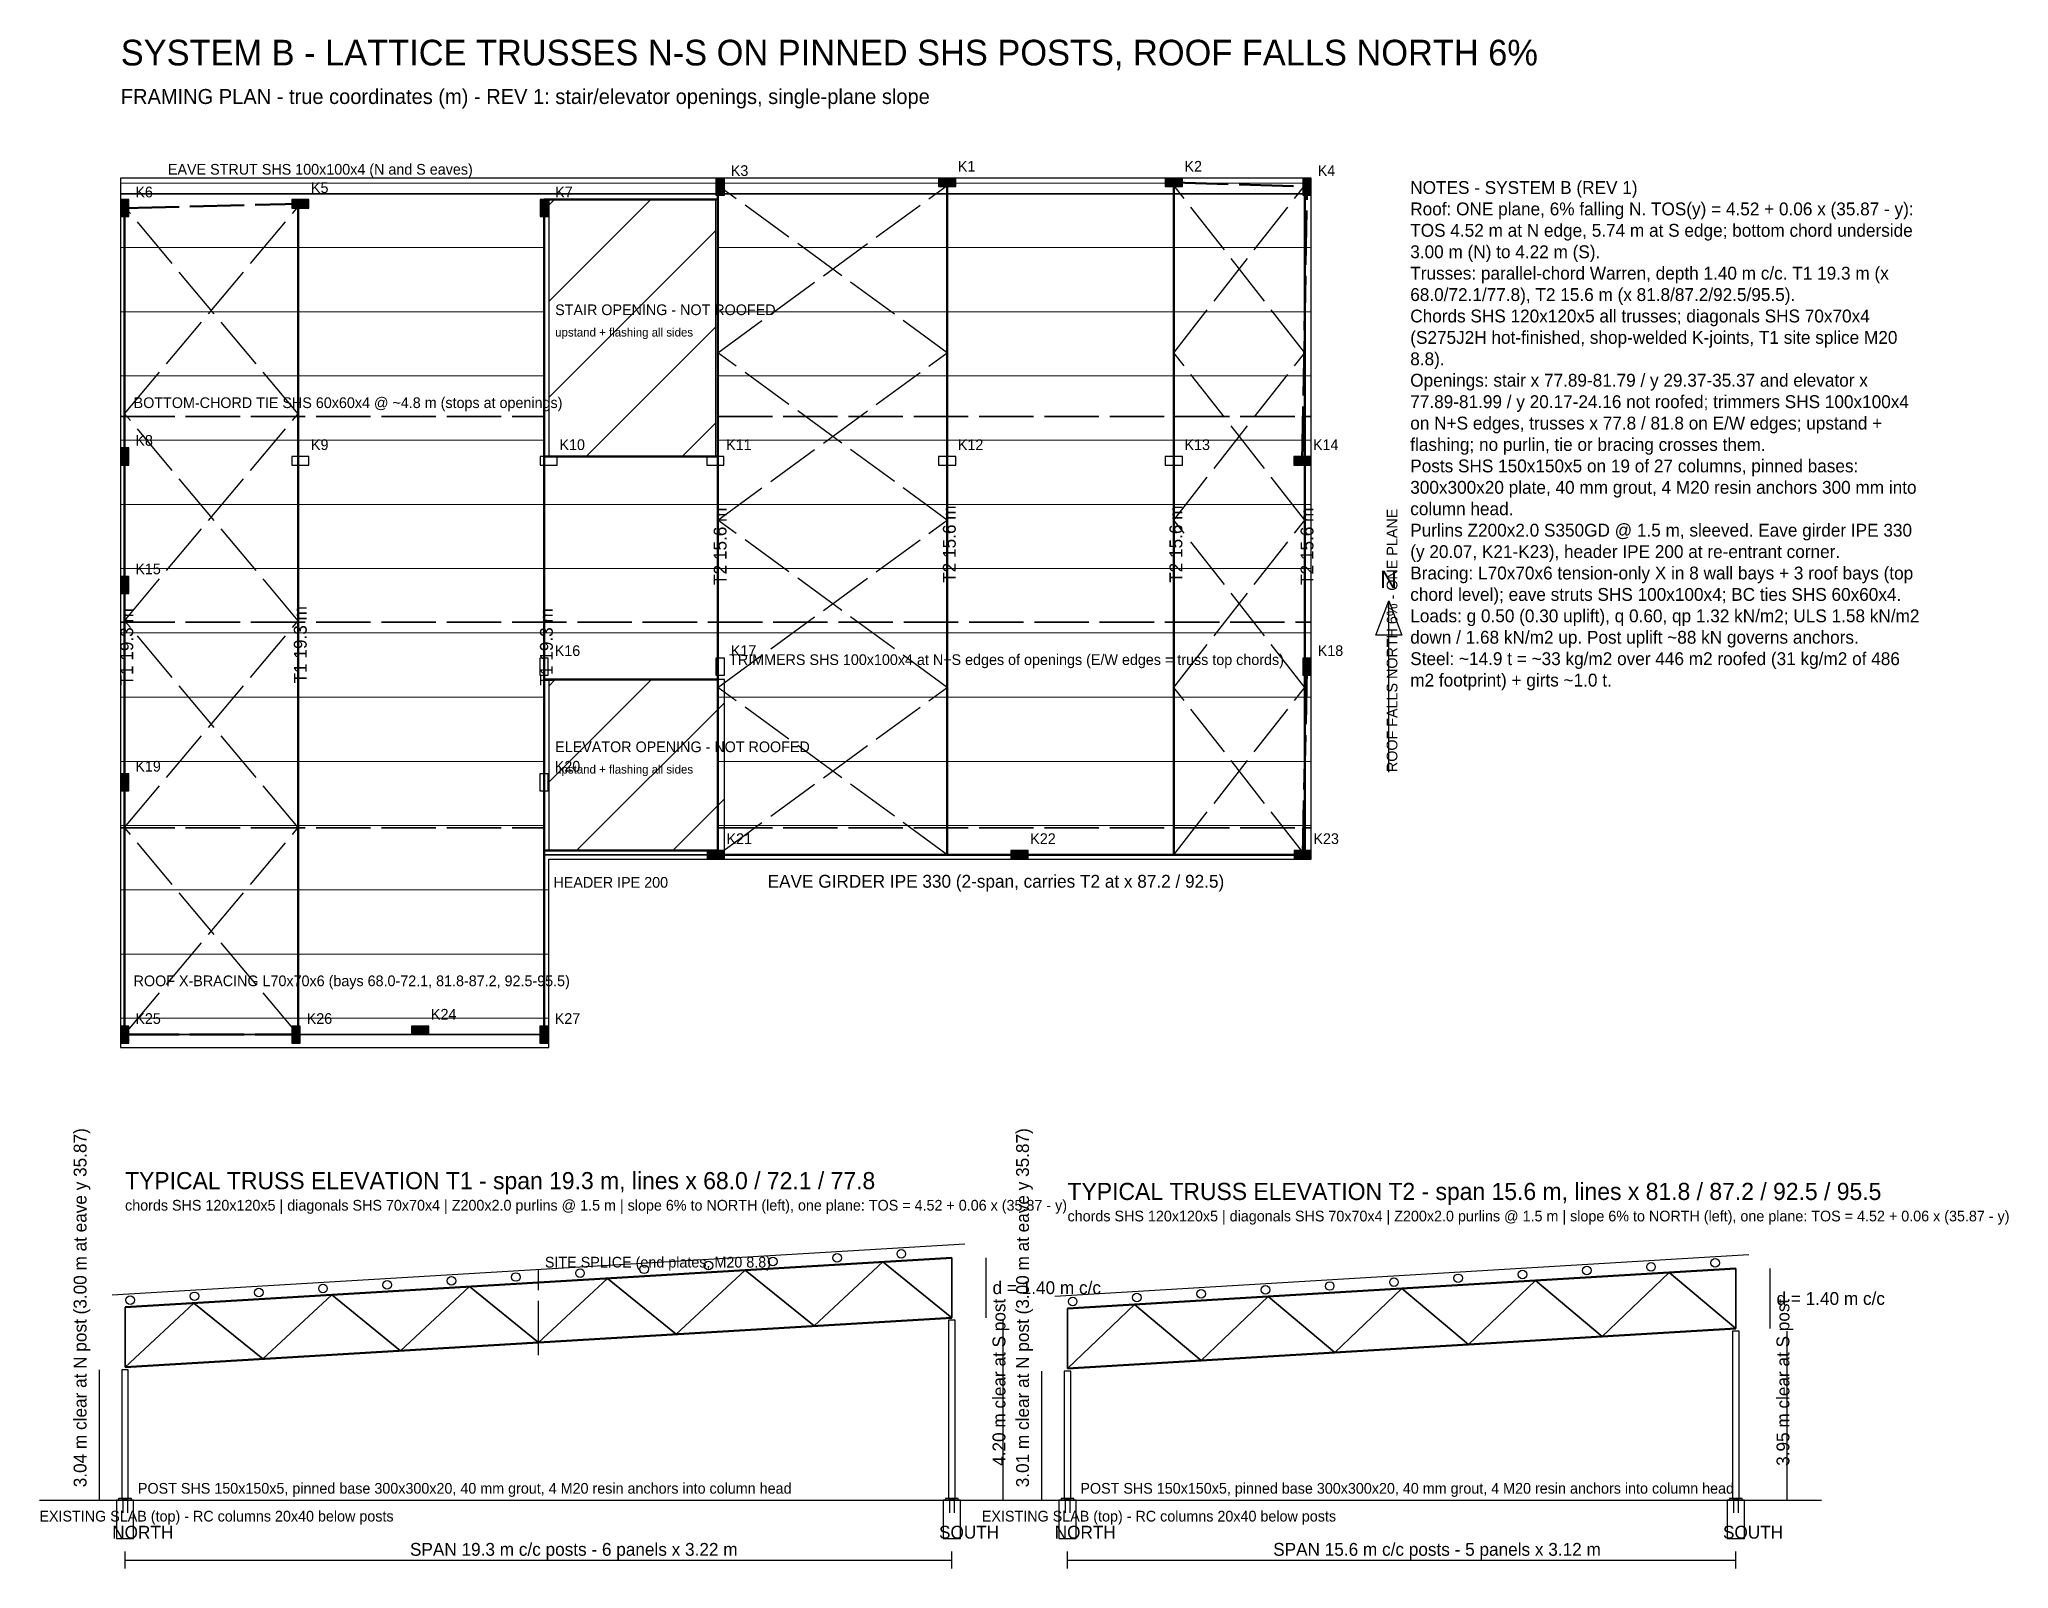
# Model space of a CAD drawing. Header units: metres. Extents: x 66 to 112, y 3.4 to 39.1.
import ezdxf

# ---------------------------------------------------------------- set-up
doc = ezdxf.new("R2010")
doc.units = ezdxf.units.M
doc.linetypes.add('DASHED', pattern=[1.524, 1.27, -0.254])
for name, color, linetype, lineweight in [('B-BEAM', 5, 'Continuous', 35), ('B-BRACE-WALL', 3, 'DASHED', 50), ('B-PURLIN', 8, 'Continuous', 9), ('B-TRUSS', 1, 'Continuous', 50)]:
    doc.layers.add(name, color=color, linetype=linetype, lineweight=lineweight)
for name, color, linetype in [('B-BRACE-ROOF', 1, 'DASHED'), ('B-COL', 7, 'Continuous'), ('B-COL-UNUSED', 8, 'Continuous'), ('B-ELEV', 7, 'Continuous'), ('B-OPENING', 30, 'Continuous'), ('B-TEXT', 7, 'Continuous')]:
    doc.layers.add(name, color=color, linetype=linetype)

msp = doc.modelspace()

# ---------------------------------------------------------------- hatches: boundary and pattern name
at = {"layer": 'B-COL'}
for points in [[(81.79, 35.47), (81.99, 35.47), (81.99, 35.87), (81.79, 35.87)], [(86.99, 35.67), (87.39, 35.67), (87.39, 35.87), (86.99, 35.87)], [(92.28, 35.67), (92.68, 35.67), (92.68, 35.87), (92.28, 35.87)], [(95.49, 35.47), (95.69, 35.47), (95.69, 35.87), (95.49, 35.87)], [(67.89, 34.97), (68.09, 34.97), (68.09, 35.37), (67.89, 35.37)], [(71.89, 35.17), (72.29, 35.17), (72.29, 35.37), (71.89, 35.37)], [(77.69, 34.97), (77.89, 34.97), (77.89, 35.37), (77.69, 35.37)], [(67.89, 29.17), (68.09, 29.17), (68.09, 29.57), (67.89, 29.57)], [(95.28, 29.17), (95.68, 29.17), (95.68, 29.37), (95.28, 29.37)], [(67.89, 26.17), (68.09, 26.17), (68.09, 26.57), (67.89, 26.57)], [(95.49, 24.26), (95.69, 24.26), (95.69, 24.66), (95.49, 24.66)], [(67.89, 21.56), (68.09, 21.56), (68.09, 21.96), (67.89, 21.96)], [(81.59, 19.97), (81.99, 19.97), (81.99, 20.17), (81.59, 20.17)], [(88.68, 19.97), (89.08, 19.97), (89.08, 20.17), (88.68, 20.17)], [(95.29, 19.97), (95.69, 19.97), (95.69, 20.17), (95.29, 20.17)], [(67.89, 15.67), (68.09, 15.67), (68.09, 16.07), (67.89, 16.07)], [(71.89, 15.67), (72.09, 15.67), (72.09, 16.07), (71.89, 16.07)], [(74.69, 15.87), (75.09, 15.87), (75.09, 16.07), (74.69, 16.07)], [(77.68, 15.67), (77.88, 15.67), (77.88, 16.07), (77.68, 16.07)]]:
    msp.add_hatch(color=7, dxfattribs=at).paths.add_polyline_path(points)
at = {"layer": 'B-OPENING'}
h = msp.add_hatch(dxfattribs=at)
h.set_pattern_fill('ANSI31', scale=0.5)
h.paths.add_polyline_path([(77.89, 29.37), (81.79, 29.37), (81.79, 35.37), (77.89, 35.37)])
h = msp.add_hatch(dxfattribs=at)
h.set_pattern_fill('ANSI31', scale=0.5)
h.paths.add_polyline_path([(77.89, 20.17), (81.99, 20.17), (81.99, 24.16), (77.89, 24.16)])

# ---------------------------------------------------------------- linework, layer by layer
at = {"layer": 'B-BEAM'}
for p, q in [((67.89, 35.5), (95.69, 35.5)), ((77.79, 20.07), (81.79, 20.07)), ((77.89, 20.07), (95.69, 20.07)), ((67.89, 15.87), (77.89, 15.87))]:
    msp.add_line(p, q, dxfattribs=at)
at = {"layer": 'B-BEAM', "lineweight": 50}
for p, q in [((77.785, 35.37), (81.84, 35.37)), ((77.785, 29.37), (81.84, 29.37)), ((77.785, 24.16), (81.84, 24.16)), ((77.785, 20.17), (81.84, 20.17)), ((81.79, 20.07), (95.49, 20.07))]:
    msp.add_line(p, q, dxfattribs=at)
at = {"layer": 'B-BEAM', "linetype": 'DASHED'}
for p, q in [((67.89, 30.3), (77.785, 30.3)), ((81.84, 30.3), (95.69, 30.3)), ((67.89, 25.5), (95.69, 25.5)), ((67.89, 20.7), (77.785, 20.7)), ((81.84, 20.7), (95.69, 20.7))]:
    msp.add_line(p, q, dxfattribs=at)
at = {"layer": 'B-BRACE-ROOF'}
for p, q in [((81.84, 31.7925), (87.19, 35.7)), ((87.19, 31.7925), (81.84, 35.7)), ((92.48, 31.7925), (95.54, 35.7)), ((95.54, 31.7925), (92.48, 35.7)), ((67.99, 30.3675), (72.04, 35.2)), ((72.04, 30.3675), (67.99, 35.2)), ((81.84, 27.885), (87.19, 31.7925)), ((87.19, 27.885), (81.84, 31.7925)), ((92.48, 27.885), (95.54, 31.7925)), ((95.54, 27.885), (92.48, 31.7925)), ((67.99, 25.535), (72.04, 30.3675)), ((72.04, 25.535), (67.99, 30.3675)), ((81.84, 23.9775), (87.19, 27.885)), ((87.19, 23.9775), (81.84, 27.885)), ((92.48, 23.9775), (95.54, 27.885)), ((95.54, 23.9775), (92.48, 27.885)), ((67.99, 20.7025), (72.04, 25.535)), ((72.04, 20.7025), (67.99, 25.535)), ((81.84, 20.07), (87.19, 23.9775)), ((87.19, 20.07), (81.84, 23.9775)), ((92.48, 20.07), (95.54, 23.9775)), ((95.54, 20.07), (92.48, 23.9775)), ((67.99, 15.87), (72.04, 20.7025)), ((72.04, 15.87), (67.99, 20.7025))]:
    msp.add_line(p, q, dxfattribs=at)
at = {"layer": 'B-BRACE-WALL'}
for p, q in [((92.48, 35.77), (95.59, 35.67)), ((95.48, 29.27), (95.59, 35.67)), ((67.99, 35.17), (72.09, 35.27)), ((67.99, 29.37), (67.99, 35.17)), ((95.49, 20.07), (95.59, 24.46)), ((67.99, 15.87), (67.99, 21.76)), ((88.88, 20.07), (95.49, 20.07)), ((67.99, 15.87), (71.99, 15.87))]:
    msp.add_line(p, q, dxfattribs=at)
at = {"layer": 'B-COL'}
for points in [[(81.79, 35.47), (81.99, 35.47), (81.99, 35.87), (81.79, 35.87)], [(86.99, 35.67), (87.39, 35.67), (87.39, 35.87), (86.99, 35.87)], [(92.28, 35.67), (92.68, 35.67), (92.68, 35.87), (92.28, 35.87)], [(95.49, 35.47), (95.69, 35.47), (95.69, 35.87), (95.49, 35.87)], [(67.89, 34.97), (68.09, 34.97), (68.09, 35.37), (67.89, 35.37)], [(71.89, 35.17), (72.29, 35.17), (72.29, 35.37), (71.89, 35.37)], [(77.69, 34.97), (77.89, 34.97), (77.89, 35.37), (77.69, 35.37)], [(67.89, 29.17), (68.09, 29.17), (68.09, 29.57), (67.89, 29.57)], [(95.28, 29.17), (95.68, 29.17), (95.68, 29.37), (95.28, 29.37)], [(67.89, 26.17), (68.09, 26.17), (68.09, 26.57), (67.89, 26.57)], [(95.49, 24.26), (95.69, 24.26), (95.69, 24.66), (95.49, 24.66)], [(67.89, 21.56), (68.09, 21.56), (68.09, 21.96), (67.89, 21.96)], [(81.59, 19.97), (81.99, 19.97), (81.99, 20.17), (81.59, 20.17)], [(88.68, 19.97), (89.08, 19.97), (89.08, 20.17), (88.68, 20.17)], [(95.29, 19.97), (95.69, 19.97), (95.69, 20.17), (95.29, 20.17)], [(67.89, 15.67), (68.09, 15.67), (68.09, 16.07), (67.89, 16.07)], [(71.89, 15.67), (72.09, 15.67), (72.09, 16.07), (71.89, 16.07)], [(74.69, 15.87), (75.09, 15.87), (75.09, 16.07), (74.69, 16.07)], [(77.68, 15.67), (77.88, 15.67), (77.88, 16.07), (77.68, 16.07)]]:
    msp.add_lwpolyline(points, close=True, dxfattribs=at)
at = {"layer": 'B-COL-UNUSED'}
for points in [[(71.89, 29.17), (72.29, 29.17), (72.29, 29.37), (71.89, 29.37)], [(77.69, 29.17), (78.09, 29.17), (78.09, 29.37), (77.69, 29.37)], [(81.58, 29.17), (81.98, 29.17), (81.98, 29.37), (81.58, 29.37)], [(86.99, 29.17), (87.39, 29.17), (87.39, 29.37), (86.99, 29.37)], [(92.28, 29.17), (92.68, 29.17), (92.68, 29.37), (92.28, 29.37)], [(77.68, 24.26), (77.88, 24.26), (77.88, 24.66), (77.68, 24.66)], [(81.79, 24.26), (81.99, 24.26), (81.99, 24.66), (81.79, 24.66)], [(77.68, 21.56), (77.88, 21.56), (77.88, 21.96), (77.68, 21.96)]]:
    msp.add_lwpolyline(points, close=True, dxfattribs=at)
at = {"layer": 'B-ELEV'}
for p, q in [((67.7, 9.794), (87.6, 10.988)), ((89.7, 9.764), (105.9, 10.736)), ((66, 5), (89.3, 5)), ((88, 5), (107.6, 5))]:
    msp.add_line(p, q, dxfattribs=at)
at = {"layer": 'B-ELEV', "lineweight": 50}
for p, q in [((68, 9.502), (87.3, 10.66)), ((90, 9.472), (105.6, 10.408)), ((68, 8.102), (87.3, 9.26)), ((90, 8.072), (105.6, 9.008))]:
    msp.add_line(p, q, dxfattribs=at)
at = {"layer": 'B-ELEV', "lineweight": 35}
for p, q in [((87.3, 9.26), (87.3, 10.66)), ((77.65, 8.681), (79.2583, 10.1775)), ((79.2583, 10.1775), (80.8667, 8.874)), ((80.8667, 8.874), (82.475, 10.3705)), ((82.475, 10.3705), (84.0833, 9.067)), ((84.0833, 9.067), (85.6917, 10.5635)), ((85.6917, 10.5635), (87.3, 9.26)), ((99.36, 8.6336), (100.92, 10.1272)), ((100.92, 10.1272), (102.48, 8.8208)), ((102.48, 8.8208), (104.04, 10.3144)), ((104.04, 10.3144), (105.6, 9.008)), ((105.6, 9.008), (105.6, 10.408)), ((71.2167, 8.295), (72.825, 9.7915)), ((72.825, 9.7915), (74.4333, 8.488)), ((74.4333, 8.488), (76.0417, 9.9845)), ((76.0417, 9.9845), (77.65, 8.681)), ((93.12, 8.2592), (94.68, 9.7528)), ((94.68, 9.7528), (96.24, 8.4464)), ((96.24, 8.4464), (97.8, 9.94)), ((97.8, 9.94), (99.36, 8.6336)), ((68, 8.102), (69.6083, 9.5985)), ((68, 8.102), (68, 9.502)), ((69.6083, 9.5985), (71.2167, 8.295)), ((90, 8.072), (91.56, 9.5656)), ((90, 8.072), (90, 9.472)), ((91.56, 9.5656), (93.12, 8.2592))]:
    msp.add_line(p, q, dxfattribs=at)
at = {"layer": 'B-ELEV', "color": 1, "linetype": 'DASHED'}
msp.add_line((77.65, 8.381), (77.65, 10.381), dxfattribs=at)
at = {"layer": 'B-ELEV', "linetype": 'DASHED'}
for p, q in [((67.945, 5.04), (67.945, 4.7)), ((68.055, 5.04), (68.055, 4.7)), ((87.245, 5.04), (87.245, 4.7)), ((87.355, 5.04), (87.355, 4.7)), ((89.945, 5.04), (89.945, 4.7)), ((90.055, 5.04), (90.055, 4.7)), ((105.545, 5.04), (105.545, 4.7)), ((105.655, 5.04), (105.655, 4.7))]:
    msp.add_line(p, q, dxfattribs=at)
at = {"layer": 'B-ELEV'}
for points in [[(87.225, 5.04), (87.375, 5.04), (87.375, 9.2), (87.225, 9.2)], [(105.525, 5.04), (105.675, 5.04), (105.675, 8.948), (105.525, 8.948)], [(67.925, 5.04), (68.075, 5.04), (68.075, 8.042), (67.925, 8.042)], [(89.925, 5.04), (90.075, 5.04), (90.075, 8.012), (89.925, 8.012)], [(67.85, 5), (68.15, 5), (68.15, 5.04), (67.85, 5.04)], [(87.15, 5), (87.45, 5), (87.45, 5.04), (87.15, 5.04)], [(89.85, 5), (90.15, 5), (90.15, 5.04), (89.85, 5.04)], [(105.45, 5), (105.75, 5), (105.75, 5.04), (105.45, 5.04)]]:
    msp.add_lwpolyline(points, close=True, dxfattribs=at)
at = {"layer": 'B-ELEV', "linetype": 'DASHED'}
for points in [[(67.8, 4.1), (68.2, 4.1), (68.2, 5), (67.8, 5)], [(87.1, 4.1), (87.5, 4.1), (87.5, 5), (87.1, 5)], [(89.8, 4.1), (90.2, 4.1), (90.2, 5), (89.8, 5)], [(105.4, 4.1), (105.8, 4.1), (105.8, 5), (105.4, 5)]]:
    msp.add_lwpolyline(points, close=True, dxfattribs=at)
at = {"layer": 'B-ELEV'}
for centre in [(81.62, 10.4792), (83.12, 10.5692), (84.62, 10.6592), (86.12, 10.7492), (105.12, 10.5392), (74.12, 10.0292), (75.62, 10.1192), (77.12, 10.2092), (78.62, 10.2992), (80.12, 10.3892), (97.62, 10.0892), (99.12, 10.1792), (100.62, 10.2692), (102.12, 10.3592), (103.62, 10.4492), (68.12, 9.6692), (69.62, 9.7592), (71.12, 9.8492), (72.62, 9.9392), (90.12, 9.6392), (91.62, 9.7292), (93.12, 9.8192), (94.62, 9.9092), (96.12, 9.9992)]:
    msp.add_circle(centre, 0.1, dxfattribs=at)
at = {"layer": 'B-OPENING'}
for points in [[(77.89, 29.37), (81.79, 29.37), (81.79, 35.37), (77.89, 35.37)], [(77.89, 20.17), (81.99, 20.17), (81.99, 24.16), (77.89, 24.16)]]:
    msp.add_lwpolyline(points, close=True, dxfattribs=at)
at = {"layer": 'B-PURLIN'}
for p, q in [((67.89, 35.75), (95.69, 35.75)), ((67.89, 34.25), (77.785, 34.25)), ((81.84, 34.25), (95.69, 34.25)), ((67.89, 32.75), (77.785, 32.75)), ((81.84, 32.75), (95.69, 32.75)), ((67.89, 31.25), (77.785, 31.25)), ((81.84, 31.25), (95.69, 31.25)), ((67.89, 29.75), (77.785, 29.75)), ((81.84, 29.75), (95.69, 29.75)), ((67.89, 28.25), (95.69, 28.25)), ((67.89, 26.75), (95.69, 26.75)), ((67.89, 25.25), (95.69, 25.25)), ((67.89, 23.75), (77.785, 23.75)), ((81.84, 23.75), (95.69, 23.75)), ((67.89, 22.25), (77.785, 22.25)), ((81.84, 22.25), (95.69, 22.25)), ((67.89, 20.75), (77.785, 20.75)), ((81.84, 20.75), (95.69, 20.75)), ((67.89, 19.25), (77.89, 19.25)), ((67.89, 17.75), (77.89, 17.75)), ((67.89, 16.25), (77.89, 16.25))]:
    msp.add_line(p, q, dxfattribs=at)
at = {"layer": 'B-TEXT'}
for p, q in [((97.5, 22), (97.5, 26)), ((88.1, 9.26), (88.1, 10.66)), ((106.4, 9.008), (106.4, 10.408)), ((88.5, 5), (88.5, 9.2)), ((106.8, 5), (106.8, 8.948)), ((67.4, 5), (67.4, 8.042)), ((89.4, 5), (89.4, 8.012)), ((68, 3.4), (68, 3.8)), ((87.3, 3.4), (87.3, 3.8)), ((90, 3.4), (90, 3.8)), ((105.6, 3.4), (105.6, 3.8)), ((68, 3.6), (87.3, 3.6)), ((90, 3.6), (105.6, 3.6))]:
    msp.add_line(p, q, dxfattribs=at)
at = {"layer": 'B-TEXT', "color": 8}
msp.add_lwpolyline([(67.89, 15.57), (77.89, 15.57), (77.89, 19.97), (95.69, 19.97), (95.69, 35.87), (67.89, 35.87)], close=True, dxfattribs=at)
at = {"layer": 'B-TEXT'}
msp.add_lwpolyline([(97.2, 25.2), (97.5, 26), (97.8, 25.2)], close=True, dxfattribs=at)
at = {"layer": 'B-TRUSS', "color": 1, "lineweight": 50}
for p, q in [((81.84, 20.07), (81.84, 35.67)), ((87.19, 20.07), (87.19, 35.77)), ((92.48, 20.07), (92.48, 35.77)), ((95.54, 20.07), (95.54, 35.67)), ((67.99, 15.87), (67.99, 35.17)), ((72.04, 15.87), (72.04, 35.27)), ((77.785, 15.87), (77.785, 35.17))]:
    msp.add_line(p, q, dxfattribs=at)

# ---------------------------------------------------------------- texts
at = {"layer": 'B-OPENING'}
for s, height, p in [('STAIR OPENING - NOT ROOFED', 0.25, (78.04, 32.67)), ('upstand + flashing all sides', 0.2, (78.04, 32.17)), ('ELEVATOR OPENING - NOT ROOFED', 0.25, (78.04, 22.465)), ('upstand + flashing all sides', 0.2, (78.04, 21.965))]:
    msp.add_text(s, height=height, dxfattribs=at).set_placement(p)
at = {"layer": 'B-TEXT'}
for s, height, p in [('SYSTEM B - LATTICE TRUSSES N-S ON PINNED SHS POSTS, ROOF FALLS NORTH 6%', 0.6, (67.9, 38.5)), ('FRAMING PLAN - true coordinates (m) - REV 1: stair/elevator openings, single-plane slope', 0.35, (67.9, 37.6)), ('EAVE STRUT SHS 100x100x4 (N and S eaves)', 0.25, (69, 35.95)), ('K3', 0.25, (82.14, 35.92)), ('K1', 0.25, (87.44, 36.02)), ('K2', 0.25, (92.73, 36.02)), ('K4', 0.25, (95.84, 35.92)), ('K6', 0.25, (68.24, 35.42)), ('K5', 0.25, (72.34, 35.52)), ('K7', 0.25, (78.04, 35.42)), ('BOTTOM-CHORD TIE SHS 60x60x4 @ ~4.8 m (stops at openings)', 0.25, (68.2, 30.5)), ('K8', 0.25, (68.24, 29.62)), ('K9', 0.25, (72.34, 29.52)), ('K10', 0.25, (78.14, 29.52)), ('K11', 0.25, (82.03, 29.52)), ('K12', 0.25, (87.44, 29.52)), ('K13', 0.25, (92.73, 29.52)), ('K14', 0.25, (95.73, 29.52)), ('K15', 0.25, (68.24, 26.62)), ('N', 0.4, (97.3, 26.3)), ('K16', 0.25, (78.03, 24.71)), ('K17', 0.25, (82.14, 24.71)), ('K18', 0.25, (95.84, 24.71)), ('TRIMMERS SHS 100x100x4 at N+S edges of openings (E/W edges = truss top chords)', 0.25, (82.1, 24.5)), ('K19', 0.25, (68.24, 22.01)), ('K20', 0.25, (78.03, 22.01)), ('K21', 0.25, (82.04, 20.32)), ('K22', 0.25, (89.13, 20.32)), ('K23', 0.25, (95.74, 20.32)), ('HEADER IPE 200', 0.25, (78, 19.3)), ('EAVE GIRDER IPE 330 (2-span, carries T2 at x 87.2 / 92.5)', 0.3, (83, 19.3)), ('ROOF X-BRACING L70x70x6 (bays 68.0-72.1, 81.8-87.2, 92.5-95.5)', 0.25, (68.2, 17)), ('K25', 0.25, (68.24, 16.12)), ('K26', 0.25, (72.24, 16.12)), ('K24', 0.25, (75.14, 16.22)), ('K27', 0.25, (78.03, 16.12)), ('TYPICAL TRUSS ELEVATION T1 - span 19.3 m, lines x 68.0 / 72.1 / 77.8', 0.4, (68, 12.26)), ('TYPICAL TRUSS ELEVATION T2 - span 15.6 m, lines x 81.8 / 87.2 / 92.5 / 95.5', 0.4, (90, 12.008)), ('chords SHS 120x120x5 | diagonals SHS 70x70x4 | Z200x2.0 purlins @ 1.5 m | slope 6% to NORTH (left), one plane: TOS = 4.52 + 0.06 x (35.87 - y)', 0.25, (68, 11.76)), ('chords SHS 120x120x5 | diagonals SHS 70x70x4 | Z200x2.0 purlins @ 1.5 m | slope 6% to NORTH (left), one plane: TOS = 4.52 + 0.06 x (35.87 - y)', 0.25, (90, 11.508)), ('SITE SPLICE (end plates, M20 8.8)', 0.25, (77.8, 10.431)), ('d = 1.40 m c/c', 0.3, (88.25, 9.81)), ('d = 1.40 m c/c', 0.3, (106.55, 9.558)), ('POST SHS 150x150x5, pinned base 300x300x20, 40 mm grout, 4 M20 resin anchors into column head', 0.25, (68.3, 5.15)), ('POST SHS 150x150x5, pinned base 300x300x20, 40 mm grout, 4 M20 resin anchors into column head', 0.25, (90.3, 5.15)), ('EXISTING SLAB (top) - RC columns 20x40 below posts', 0.25, (66, 4.5)), ('EXISTING SLAB (top) - RC columns 20x40 below posts', 0.25, (88, 4.5)), ('NORTH', 0.3, (67.7, 4.1)), ('SOUTH', 0.3, (87, 4.1)), ('NORTH', 0.3, (89.7, 4.1)), ('SOUTH', 0.3, (105.3, 4.1)), ('SPAN 19.3 m c/c posts - 6 panels x 3.22 m', 0.3, (74.65, 3.7)), ('SPAN 15.6 m c/c posts - 5 panels x 3.12 m', 0.3, (94.8, 3.7))]:
    msp.add_text(s, height=height, dxfattribs=at).set_placement(p)
for s, height, p in [('T2 15.6 m', 0.3, (82.04, 26.37)), ('T2 15.6 m', 0.3, (87.39, 26.42)), ('T2 15.6 m', 0.3, (92.68, 26.42)), ('T2 15.6 m', 0.3, (95.74, 26.37)), ('ROOF FALLS NORTH 6% - ONE PLANE', 0.25, (97.7, 22)), ('T1 19.3 m', 0.3, (68.19, 24.02)), ('T1 19.3 m', 0.3, (72.24, 24.07)), ('T1 19.3 m', 0.3, (77.985, 24.02)), ('3.04 m clear at N post (3.00 m at eave y 35.87)', 0.3, (67.1, 5.3)), ('3.01 m clear at N post (3.00 m at eave y 35.87)', 0.3, (89.1, 5.3)), ('4.20 m clear at S post', 0.3, (88.55, 5.8)), ('3.95 m clear at S post', 0.3, (106.85, 5.8))]:
    msp.add_text(s, height=height, rotation=90, dxfattribs=at).set_placement(p)
at = {"layer": 'B-TEXT', "insert": (98, 35.8), "char_height": 0.3, "width": 12, "attachment_point": 1}
msp.add_mtext('NOTES - SYSTEM B (REV 1)\\PRoof: ONE plane, 6% falling N. TOS(y) = 4.52 + 0.06 x (35.87 - y): TOS 4.52 m at N edge, 5.74 m at S edge; bottom chord underside 3.00 m (N) to 4.22 m (S).\\PTrusses: parallel-chord Warren, depth 1.40 m c/c. T1 19.3 m (x 68.0/72.1/77.8), T2 15.6 m (x 81.8/87.2/92.5/95.5).\\PChords SHS 120x120x5 all trusses; diagonals SHS 70x70x4 (S275J2H hot-finished, shop-welded K-joints, T1 site splice M20 8.8).\\POpenings: stair x 77.89-81.79 / y 29.37-35.37 and elevator x 77.89-81.99 / y 20.17-24.16 not roofed; trimmers SHS 100x100x4 on N+S edges, trusses x 77.8 / 81.8 on E/W edges; upstand + flashing; no purlin, tie or bracing crosses them.\\PPosts SHS 150x150x5 on 19 of 27 columns, pinned bases: 300x300x20 plate, 40 mm grout, 4 M20 resin anchors 300 mm into column head.\\PPurlins Z200x2.0 S350GD @ 1.5 m, sleeved. Eave girder IPE 330 (y 20.07, K21-K23), header IPE 200 at re-entrant corner.\\PBracing: L70x70x6 tension-only X in 8 wall bays + 3 roof bays (top chord level); eave struts SHS 100x100x4; BC ties SHS 60x60x4.\\PLoads: g 0.50 (0.30 uplift), q 0.60, qp 1.32 kN/m2; ULS 1.58 kN/m2 down / 1.68 kN/m2 up. Post uplift ~88 kN governs anchors.\\PSteel: ~14.9 t = ~33 kg/m2 over 446 m2 roofed (31 kg/m2 of 486 m2 footprint) + girts ~1.0 t.', dxfattribs=at)

doc.saveas('drawing.dxf')
